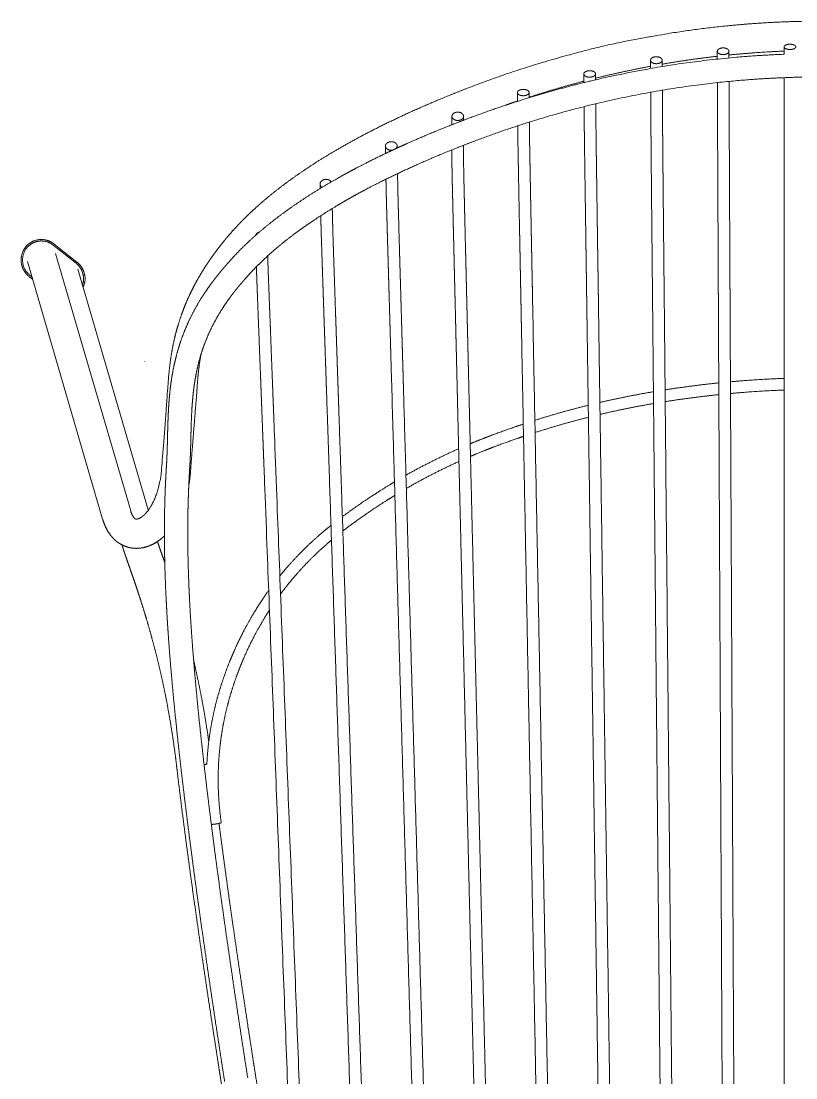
# Model space of a CAD drawing. Header units: centimetres. Extents: x 74334 to 208029, y -167 to 158206.
# Drawn here: x 74334 to 100882, y 122019 to 158206 of the extents above; entities that cross this region are included whole.
import ezdxf

# ---------------------------------------------------------------- set-up
doc = ezdxf.new("R2010")
doc.units = ezdxf.units.CM
doc.header["$LTSCALE"] = 1000
doc.layers.add('2D Drawing', color=7, linetype='Continuous', lineweight=18)

# ---------------------------------------------------------------- blocks, each defined once
blk = doc.blocks.new('Gruppo')
at = {"layer": '2D Drawing'}
for p, q in [((-40613, 77968), (-40613, 78222)), ((-40613, 76257), (-40613, 77167)), ((-40613, 26573), (-40613, 76257)), ((-65657, 71429), (-64877, 70813)), ((-64846, 70852), (-65626, 71468)), ((-65585, 71147), (-63006, 62330)), ((-63966, 62050), (-66544, 70866)), ((-64819, 70605), (-62404, 62362)), ((-66480, 70351), (-66368, 70263)), ((-66392, 70346), (-66449, 70391))]:
    blk.add_line(p, q, dxfattribs=at)
at = {"layer": '2D Drawing', "flags": 128}
for points in [[(-45093, 66411, 0.000536), (-45167, 66399)], [(-61950, 63784, 0.000964), (-61950, 63783)], [(-55700, 61670, 0.000954), (-55736, 61643)]]:
    blk.add_lwpolyline(points, format="xyb", dxfattribs=at)
at = {"layer": '2D Drawing'}
for points in [[(-51520, 76785), (-50068, 77350), (-47062, 78218), (-44761, 78658), (-43219, 78879), (-41670, 79028), (-40116, 79103), (-38560, 79103), (-37006, 79028), (-35457, 78879), (-33915, 78658), (-32384, 78365), (-30866, 78002), (-29365, 77569), (-27883, 77068), (-27156, 76785)], [(-42704, 78186), (-42722, 78186), (-42779, 78180), (-42849, 78154), (-42894, 78114), (-42904, 78082), (-42904, 78072)], [(-42704, 78186), (-42690, 78186), (-42645, 78182), (-42585, 78165), (-42538, 78138), (-42517, 78112), (-42512, 78104)], [(-40413, 78311), (-40430, 78311), (-40487, 78307), (-40557, 78286), (-40603, 78255), (-40613, 78230), (-40613, 78222)], [(-40263, 78162), (-40292, 78147), (-40375, 78132), (-40430, 78132), (-40487, 78136), (-40557, 78157), (-40603, 78188), (-40613, 78214), (-40613, 78222)], [(-40413, 78311), (-40398, 78311), (-40350, 78308), (-40288, 78294), (-40241, 78270), (-40221, 78249), (-40218, 78242)], [(-40263, 78162), (-40237, 78175), (-40213, 78207), (-40213, 78226), (-40215, 78236), (-40218, 78242)], [(-51533, 75734), (-50804, 76011), (-49320, 76499), (-47818, 76921), (-46298, 77275), (-44314, 77644), (-41850, 77921), (-40613, 77968)], [(-44993, 77884), (-45010, 77884), (-45067, 77878), (-45137, 77850), (-45183, 77809), (-45193, 77775), (-45193, 77764), (-45193, 77764), (-45193, 77764)], [(-44993, 77884), (-44975, 77884), (-44919, 77878), (-44849, 77851), (-44803, 77809), (-44793, 77776), (-44793, 77765)], [(-42904, 77900), (-43378, 77846), (-44323, 77711), (-44793, 77629)], [(-42896, 78040), (-42900, 78048), (-42904, 78064), (-42904, 78072)], [(-42904, 77802), (-42904, 77868), (-42904, 78002), (-42904, 78072)], [(-42896, 78040), (-42892, 78031), (-42871, 78006), (-42823, 77978), (-42764, 77961), (-42719, 77958), (-42687, 77958), (-42630, 77963), (-42560, 77989), (-42514, 78029), (-42504, 78062), (-42504, 78079), (-42508, 78095), (-42512, 78104)], [(-40613, 78077), (-41086, 78057), (-42032, 77990), (-42504, 77943)], [(-42504, 78072), (-42504, 78013), (-42504, 77898), (-42504, 77842)], [(-45192, 77557), (-45666, 77469), (-46608, 77264), (-47076, 77148)], [(-45184, 77729), (-45189, 77738), (-45193, 77755), (-45193, 77764)], [(-45192, 77479), (-45192, 77516), (-45192, 77589), (-45193, 77660), (-45193, 77729), (-45193, 77764)], [(-45184, 77729), (-45180, 77720), (-45159, 77694), (-45111, 77666), (-45052, 77649), (-45008, 77645), (-44993, 77645), (-44993, 77645), (-44993, 77645)], [(-44993, 77645), (-44961, 77645), (-44892, 77659), (-44863, 77674)], [(-44793, 77765), (-44793, 77765), (-44793, 77765), (-44793, 77742), (-44829, 77691), (-44863, 77674)], [(-44793, 77765), (-44793, 77709), (-44792, 77600), (-44792, 77547)], [(-27427, 74986), (-28139, 75256), (-29589, 75734), (-30691, 76043), (-31428, 76233), (-32170, 76406), (-32916, 76562), (-33665, 76701), (-34415, 76823), (-34980, 76902), (-35358, 76950), (-35735, 76994), (-36114, 77034), (-36681, 77086), (-37439, 77139), (-38009, 77165), (-38388, 77179), (-38673, 77185), (-38863, 77188), (-39053, 77190), (-39243, 77191), (-39433, 77191), (-39623, 77190), (-39813, 77188), (-40003, 77185), (-40288, 77179), (-40667, 77165), (-41236, 77139), (-41994, 77086), (-43130, 76981), (-44637, 76771), (-46134, 76492), (-47619, 76146), (-49087, 75734), (-50537, 75256), (-51249, 74986)], [(-47276, 77406), (-47294, 77406), (-47351, 77401), (-47421, 77375), (-47467, 77336), (-47477, 77304), (-47477, 77287), (-47473, 77272), (-47469, 77264)], [(-47475, 76998), (-47476, 77028), (-47476, 77088), (-47476, 77161), (-47477, 77249), (-47477, 77294)], [(-47077, 77296), (-47077, 77296), (-47077, 77295), (-47077, 77285), (-47087, 77254), (-47133, 77215), (-47203, 77189), (-47260, 77184), (-47292, 77183), (-47337, 77187), (-47397, 77203), (-47444, 77231), (-47465, 77256), (-47469, 77264)], [(-47077, 77296), (-47077, 77306), (-47087, 77337), (-47132, 77376), (-47202, 77401), (-47259, 77406), (-47276, 77406)], [(-47077, 77296), (-47077, 77244), (-47076, 77143), (-47076, 77094)], [(-59745, 71648), (-59650, 71763), (-59444, 71995), (-59263, 72186), (-59115, 72337), (-58996, 72453), (-58911, 72535), (-58742, 72692), (-58478, 72926), (-58198, 73160), (-57902, 73394), (-57610, 73612), (-57325, 73816), (-57026, 74021), (-56714, 74225), (-56388, 74431), (-56047, 74636), (-55692, 74842), (-55321, 75047), (-54935, 75253), (-54534, 75458), (-54116, 75664), (-53682, 75869), (-53231, 76074), (-52763, 76278), (-52277, 76483), (-51774, 76686), (-51521, 76785)], [(-51520, 76785), (-51520, 76785), (-51521, 76785)], [(-49690, 76736), (-49721, 76720), (-49754, 76676), (-49754, 76647), (-49744, 76616), (-49698, 76578), (-49628, 76554), (-49571, 76549), (-49520, 76549), (-49446, 76563), (-49417, 76578)], [(-49690, 76736), (-49661, 76751), (-49587, 76766), (-49554, 76766)], [(-49354, 76658), (-49354, 76668), (-49364, 76698), (-49409, 76736), (-49479, 76761), (-49536, 76766), (-49554, 76766)], [(-47476, 77046), (-47949, 76923), (-48888, 76648), (-49353, 76497)], [(-44788, 76737), (-44788, 76577), (-44786, 76275), (-44784, 76029), (-44783, 75830), (-44782, 75742)], [(-49752, 76364), (-49860, 76328), (-50076, 76253), (-50183, 76215)], [(-49752, 76356), (-49752, 76395), (-49752, 76476), (-49753, 76552), (-49753, 76621), (-49754, 76656)], [(-49354, 76658), (-49354, 76658), (-49354, 76658), (-49354, 76638), (-49386, 76594), (-49417, 76578)], [(-49354, 76658), (-49353, 76613), (-49353, 76524), (-49353, 76481)], [(-45182, 75739), (-45182, 75759), (-45182, 75802), (-45183, 75896), (-45184, 76051), (-45186, 76258), (-45187, 76526), (-45188, 76668)], [(-47468, 75919), (-47468, 75980), (-47469, 76109), (-47470, 76175)], [(-47071, 76273), (-47070, 76181), (-47068, 76005), (-47068, 75922)], [(-53919, 74738), (-53808, 74789), (-53586, 74890), (-53242, 75042), (-52775, 75241), (-52289, 75440), (-51786, 75638), (-51533, 75734)], [(-51999, 75554), (-51999, 75625), (-51998, 75771), (-51997, 75845)], [(-51997, 75845), (-51997, 75857), (-51987, 75898), (-51941, 75947), (-51871, 75979), (-51815, 75986), (-51797, 75986)], [(-51681, 75727), (-51707, 75713), (-51769, 75700), (-51815, 75701), (-51872, 75708), (-51942, 75741), (-51987, 75791), (-51997, 75831), (-51997, 75844), (-51997, 75845), (-51997, 75845)], [(-51610, 75891), (-51615, 75901), (-51637, 75931), (-51696, 75971), (-51770, 75986), (-51797, 75986)], [(-51681, 75727), (-51661, 75737), (-51613, 75778), (-51598, 75827), (-51597, 75842)], [(-51610, 75891), (-51603, 75879), (-51597, 75854), (-51597, 75842), (-51597, 75842), (-51597, 75842)], [(-51597, 75842), (-51598, 75808), (-51598, 75742), (-51598, 75709)], [(-49345, 75645), (-49345, 75625), (-49345, 75585), (-49345, 75565)], [(-47459, 75198), (-47460, 75237), (-47461, 75314), (-47462, 75410), (-47464, 75581), (-47466, 75764), (-47467, 75851), (-47467, 75895), (-47468, 75919)], [(-47068, 75922), (-47067, 75899), (-47067, 75855), (-47066, 75809), (-47066, 75762), (-47065, 75689), (-47064, 75592), (-47062, 75456), (-47060, 75286), (-47059, 75203)], [(-49730, 74609), (-49732, 74703), (-49737, 74994), (-49742, 75317), (-49743, 75457), (-49744, 75497), (-49744, 75517)], [(-49345, 75565), (-49344, 75533), (-49344, 75472), (-49343, 75410), (-49342, 75346), (-49340, 75180), (-49336, 74933), (-49333, 74765), (-49331, 74665), (-49330, 74616)], [(-51249, 74986), (-51498, 74892), (-51991, 74697), (-52467, 74503), (-52924, 74308), (-53364, 74113), (-53788, 73918), (-54194, 73723), (-54584, 73529), (-54887, 73371), (-55107, 73254), (-55285, 73157), (-55423, 73080), (-55658, 72948), (-55986, 72755), (-56298, 72564), (-56596, 72373), (-56881, 72183), (-57151, 71995), (-57427, 71793), (-57705, 71579), (-57967, 71366), (-58212, 71154), (-58442, 70944), (-58657, 70736), (-58857, 70529), (-59043, 70324), (-59129, 70224)], [(-54276, 74825), (-54276, 74826), (-54276, 74826), (-54276, 74840), (-54266, 74881), (-54221, 74933), (-54150, 74966), (-54094, 74974), (-54049, 74974), (-53960, 74956), (-53899, 74901), (-53889, 74880)], [(-59734, 70747), (-59639, 70858), (-59436, 71082), (-59217, 71307), (-58985, 71532), (-58738, 71758), (-58475, 71984), (-58196, 72210), (-57901, 72437), (-57610, 72650), (-57326, 72847), (-57029, 73046), (-56718, 73245), (-56393, 73444), (-56053, 73643), (-55810, 73780), (-55670, 73858), (-55486, 73959), (-55257, 74080), (-54944, 74243), (-54543, 74443), (-54236, 74590), (-54025, 74689), (-53919, 74738)], [(-54273, 74572), (-54274, 74634), (-54275, 74761), (-54276, 74825)], [(-54276, 74825), (-54276, 74813), (-54270, 74788), (-54263, 74776)], [(-54076, 74682), (-54103, 74681), (-54192, 74699), (-54253, 74755), (-54263, 74776)], [(-54033, 74685), (-54044, 74683), (-54066, 74682), (-54076, 74682)], [(-53919, 74738), (-53897, 74759), (-53876, 74807), (-53876, 74841), (-53882, 74867), (-53889, 74880)], [(-53876, 74830), (-53876, 74812), (-53875, 74776), (-53875, 74758)], [(-51991, 73793), (-51993, 73888), (-51996, 74095), (-51999, 74320), (-52000, 74563), (-52001, 74693)], [(-51601, 74851), (-51601, 74810), (-51601, 74731), (-51600, 74563), (-51599, 74323), (-51596, 74100), (-51593, 73895), (-51591, 73802)], [(-53862, 73882), (-53859, 73730), (-53854, 73450), (-53849, 73221), (-53844, 73032), (-53842, 72946)], [(-56515, 73521), (-56515, 73521), (-56515, 73522), (-56515, 73540), (-56498, 73600), (-56443, 73648), (-56421, 73659)], [(-56452, 73407), (-56483, 73430), (-56514, 73492), (-56515, 73521)], [(-56512, 73371), (-56513, 73408), (-56514, 73483), (-56515, 73521)], [(-56316, 73685), (-56341, 73684), (-56396, 73672), (-56421, 73659)], [(-56315, 73685), (-56315, 73685), (-56316, 73685)], [(-56315, 73685), (-56290, 73685), (-56208, 73668), (-56147, 73615), (-56135, 73595)], [(-54242, 72935), (-54244, 73022), (-54249, 73211), (-54253, 73402), (-54257, 73591), (-54259, 73690)], [(-56482, 72041), (-56485, 72136), (-56490, 72335), (-56492, 72439)], [(-56098, 72686), (-56094, 72516), (-56086, 72199), (-56082, 72052)], [(-56453, 71095), (-56456, 71206), (-56464, 71433), (-56469, 71581), (-56471, 71646), (-56473, 71710), (-56475, 71773), (-56476, 71836), (-56478, 71897), (-56480, 71956), (-56481, 72012), (-56482, 72041)], [(-56082, 72052), (-56082, 72023), (-56080, 71967), (-56078, 71909), (-56077, 71848), (-56072, 71687), (-56064, 71437), (-56058, 71263), (-56055, 71160), (-56053, 71108)], [(-58719, 71773), (-58712, 71791), (-58676, 71843), (-58614, 71876), (-58593, 71882)], [(-65626, 71468), (-65673, 71506), (-65830, 71594), (-66069, 71635), (-66307, 71593), (-66517, 71472), (-66672, 71287), (-66757, 71061), (-66762, 70820), (-66708, 70648), (-66681, 70595)], [(-66449, 70391), (-66515, 70442), (-66671, 70642), (-66729, 70976), (-66620, 71297), (-66432, 71467), (-66358, 71505)], [(-65657, 71429), (-65693, 71458), (-65814, 71530), (-65996, 71577), (-66183, 71571), (-66316, 71526), (-66358, 71505)], [(-61794, 65774), (-61729, 66613), (-61708, 66901), (-61680, 67195), (-61642, 67496), (-61594, 67802), (-61533, 68113), (-61476, 68351), (-61434, 68510), (-61366, 68749), (-61258, 69074), (-61162, 69323), (-61093, 69489), (-61019, 69656), (-60940, 69824), (-60856, 69993), (-60766, 70163), (-60669, 70334), (-60567, 70505), (-60459, 70678), (-60345, 70852), (-60224, 71027), (-60096, 71203), (-59962, 71380), (-59820, 71557), (-59745, 71648)], [(-58310, 71065), (-58308, 70994), (-58304, 70859), (-58302, 70794)], [(-66681, 70595), (-66645, 70524), (-66543, 70400), (-66480, 70351)], [(-64660, 70060), (-64642, 70109), (-64613, 70264), (-64640, 70474), (-64729, 70665), (-64836, 70781), (-64877, 70813)], [(-64650, 70613), (-64686, 70682), (-64785, 70804), (-64846, 70852)], [(-64650, 70613), (-64613, 70541), (-64553, 70300), (-64603, 70057), (-64637, 69983)], [(-61778, 63901), (-61773, 63993), (-61764, 64175), (-61757, 64359), (-61751, 64545), (-61746, 64734), (-61742, 64925), (-61737, 65118), (-61731, 65314), (-61723, 65531), (-61712, 65778), (-61699, 65981), (-61687, 66140), (-61670, 66328), (-61648, 66537), (-61620, 66749), (-61587, 66963), (-61547, 67180), (-61501, 67398), (-61448, 67618), (-61387, 67841), (-61317, 68065), (-61239, 68291), (-61150, 68518), (-61052, 68747), (-60943, 68978), (-60823, 69210), (-60691, 69443), (-60547, 69677), (-60428, 69856), (-60347, 69974), (-60262, 70093), (-60173, 70211), (-60082, 70330), (-59986, 70450), (-59888, 70569), (-59787, 70687), (-59734, 70747)], [(-58680, 70168), (-58683, 70241), (-58688, 70388), (-58692, 70504), (-58695, 70587), (-58698, 70645), (-58699, 70676), (-58699, 70692)], [(-59132, 70220), (-59181, 70164), (-59275, 70055), (-59366, 69945), (-59452, 69837), (-59536, 69728), (-59616, 69621), (-59693, 69514), (-59766, 69407), (-59873, 69246), (-60002, 69036), (-60119, 68828), (-60226, 68622), (-60323, 68418), (-60410, 68215), (-60488, 68014), (-60557, 67814), (-60619, 67616), (-60673, 67418), (-60721, 67222), (-60762, 67026), (-60798, 66831), (-60828, 66636), (-60853, 66443), (-60874, 66249), (-60890, 66075), (-60901, 65926), (-60913, 65734), (-60924, 65498), (-60932, 65288), (-60937, 65097), (-60942, 64905), (-60946, 64714), (-60951, 64523), (-60957, 64331), (-60964, 64140), (-60974, 63949), (-60980, 63851)], [(-60597, 67687), (-60606, 67637), (-60623, 67539), (-60653, 67353), (-60686, 67083), (-60712, 66813), (-60731, 66544), (-60738, 66409)], [(-62526, 67438), (-62526, 67440), (-62522, 67443), (-62519, 67445)], [(-44694, 66476), (-44236, 66548), (-43316, 66667), (-42854, 66714)], [(-42455, 66752), (-41995, 66794), (-41074, 66852), (-40613, 66869)], [(-60739, 66395), (-60793, 65747), (-60900, 64404), (-60953, 63709)], [(-46929, 66044), (-46491, 66146), (-45610, 66323), (-45167, 66399)], [(-42853, 66312), (-43313, 66264), (-44233, 66144), (-44690, 66072)], [(-40613, 66469), (-41073, 66452), (-41994, 66393), (-42453, 66351)], [(-49155, 65432), (-48703, 65576), (-47788, 65834), (-47327, 65948)], [(-45100, 66005), (-45559, 65927), (-46470, 65741), (-46923, 65635)], [(-45090, 66006), (-45095, 66006), (-45100, 66005)], [(-45100, 66005), (-45100, 66005), (-45100, 66005), (-45100, 66005)], [(-47321, 65537), (-47782, 65422), (-48695, 65160), (-49147, 65015)], [(-50812, 64853), (-50500, 64972), (-49870, 65198), (-49553, 65303)], [(-51372, 64629), (-51233, 64687), (-50953, 64799), (-50812, 64853)], [(-49545, 64884), (-49828, 64788), (-50390, 64586), (-50669, 64479)], [(-53573, 63552), (-53133, 63801), (-52230, 64254), (-51768, 64459)], [(-50669, 64479), (-50843, 64412), (-51190, 64272), (-51362, 64199)], [(-59787, 42792), (-59833, 43084), (-59923, 43669), (-60010, 44243), (-60096, 44804), (-60178, 45355), (-60259, 45895), (-60337, 46423), (-60412, 46941), (-60485, 47449), (-60556, 47945), (-60625, 48432), (-60692, 48909), (-60756, 49376), (-60818, 49832), (-60878, 50280), (-60936, 50718), (-60992, 51146), (-61045, 51566), (-61097, 51977), (-61147, 52378), (-61194, 52772), (-61240, 53156), (-61284, 53533), (-61326, 53901), (-61366, 54261), (-61404, 54614), (-61458, 55124), (-61525, 55785), (-61569, 56265), (-61597, 56574), (-61636, 57025), (-61683, 57605), (-61713, 58023), (-61731, 58294), (-61749, 58560), (-61764, 58820), (-61778, 59075), (-61791, 59325), (-61803, 59570), (-61813, 59809), (-61827, 60166), (-61839, 60617), (-61845, 60939), (-61848, 61153), (-61850, 61363), (-61850, 61569), (-61850, 61879), (-61845, 62270), (-61838, 62550), (-61833, 62738), (-61827, 62923), (-61820, 63106), (-61812, 63286), (-61803, 63465), (-61794, 63641), (-61784, 63816), (-61778, 63901)], [(-60980, 63851), (-60985, 63768), (-60995, 63597), (-61004, 63424), (-61013, 63250), (-61020, 63073), (-61027, 62894), (-61033, 62713), (-61039, 62530), (-61043, 62344), (-61046, 62155), (-61049, 61963), (-61050, 61768), (-61050, 61569), (-61050, 61367), (-61048, 61162), (-61045, 60952), (-61039, 60636), (-61027, 60192), (-61014, 59841), (-61004, 59605), (-60992, 59364), (-60980, 59118), (-60966, 58867), (-60950, 58610), (-60933, 58347), (-60915, 58079), (-60885, 57666), (-60839, 57092), (-60800, 56645), (-60773, 56338), (-60728, 55862), (-60663, 55206), (-60609, 54699), (-60571, 54349), (-60531, 53990), (-60489, 53624), (-60446, 53250), (-60400, 52867), (-60353, 52476), (-60303, 52076), (-60252, 51667), (-60198, 51249), (-60143, 50822), (-60085, 50385), (-60025, 49939), (-59963, 49484), (-59899, 49019), (-59833, 48543), (-59764, 48058), (-59694, 47562), (-59620, 47056), (-59545, 46539), (-59467, 46012), (-59387, 45473), (-59304, 44924), (-59219, 44363), (-59132, 43791), (-59042, 43207), (-58997, 42915)], [(-60953, 63709), (-60961, 63601), (-60985, 63387), (-61005, 63264), (-61011, 63228), (-61015, 63209)], [(-51758, 64025), (-52219, 63816), (-53121, 63353), (-53560, 63099)], [(-55752, 62132), (-55502, 62318), (-54991, 62675), (-54542, 62969), (-54160, 63208), (-53966, 63324)], [(-53953, 62864), (-54094, 62778), (-54373, 62602), (-54816, 62311), (-55411, 61891), (-55700, 61670)], [(-63571, 61360), (-63604, 61392), (-63665, 61460), (-63740, 61556), (-63819, 61686), (-63887, 61825), (-63944, 61974), (-63966, 62050)], [(-57894, 60103), (-57815, 60201), (-57653, 60392), (-57448, 60623), (-57195, 60888), (-56933, 61146), (-56662, 61397), (-56429, 61599), (-56239, 61756), (-56142, 61833)], [(-55700, 61671), (-55700, 61670), (-55700, 61670), (-55700, 61670)], [(-61850, 61473), (-61860, 61464), (-61879, 61446), (-61944, 61388), (-62059, 61300), (-62180, 61223), (-62307, 61158), (-62430, 61111), (-62548, 61077), (-62608, 61066)], [(-62087, 61282), (-62086, 61278), (-62083, 61270), (-62066, 61219), (-62029, 61110), (-61988, 60990), (-61942, 60858), (-61898, 60733), (-61858, 60620), (-61837, 60560)], [(-56125, 61330), (-56296, 61187), (-56625, 60888), (-56910, 60608), (-57153, 60352), (-57429, 60042), (-57729, 59673), (-57871, 59482)], [(-59527, 57381), (-59453, 57553), (-59295, 57894), (-59128, 58227), (-58951, 58552), (-58723, 58942), (-58432, 59389), (-58276, 59605)], [(-58250, 58935), (-58318, 58830), (-58449, 58618), (-58694, 58199), (-59017, 57555), (-59159, 57224)], [(-60848, 57207), (-60813, 57057), (-60745, 56753), (-60677, 56436), (-60611, 56108), (-60547, 55771), (-60485, 55425), (-60425, 55069), (-60369, 54705), (-60340, 54498), (-60333, 54450), (-60329, 54425)], [(-60395, 53662), (-60384, 53883), (-60344, 54324), (-60290, 54724), (-60229, 55084), (-60156, 55442), (-60070, 55799), (-59971, 56154), (-59860, 56507), (-59736, 56859), (-59600, 57208), (-59527, 57381)], [(-59159, 57224), (-59230, 57057), (-59361, 56720), (-59480, 56381), (-59587, 56040), (-59682, 55698), (-59765, 55355), (-59836, 55010), (-59894, 54664), (-59941, 54316), (-59975, 53967), (-59998, 53615), (-60008, 53263), (-60005, 52728), (-59952, 52012), (-59903, 51657)], [(-59985, 43277), (-60045, 43665), (-60165, 44443), (-60280, 45201), (-60391, 45938), (-60497, 46655), (-60599, 47353), (-60697, 48032), (-60791, 48693), (-60881, 49335), (-60967, 49960), (-61049, 50567), (-61128, 51157), (-61202, 51731), (-61273, 52288), (-61341, 52830), (-61404, 53356), (-61435, 53618)], [(-60490, 53634), (-60465, 53640), (-60416, 53654), (-60394, 53662)], [(-59912, 51649), (-59917, 51646), (-59938, 51639), (-59984, 51627), (-60041, 51616), (-60084, 51609), (-60134, 51602), (-60213, 51595), (-60242, 51594)], [(-59979, 51628), (-59940, 51330), (-59861, 50732), (-59778, 50122), (-59693, 49500), (-59603, 48860), (-59509, 48203), (-59412, 47526), (-59310, 46830), (-59204, 46115), (-59093, 45380), (-58979, 44624), (-58859, 43849), (-58799, 43461)], [(-59912, 51649), (-59907, 51651), (-59903, 51655), (-59903, 51657)], [(-58440, 34279), (-58465, 34416), (-58516, 34691), (-58567, 34969), (-58618, 35250), (-58669, 35531), (-58721, 35813), (-58873, 36655), (-59122, 38060), (-59292, 39044), (-59388, 39608), (-59483, 40171), (-59577, 40735), (-59670, 41299), (-59761, 41864), (-59852, 42429), (-59941, 42994), (-59985, 43277)]]:
    blk.add_open_spline(points, degree=2, dxfattribs=at)
for points, knots in [([(-42899, 76139), (-42899, 76231), (-42900, 76322), (-42900, 76418), (-42901, 76633), (-42902, 76870), (-42902, 76998)], [0, 0, 0, 0.241559, 0.241559, 0.494372, 0.747186, 1, 1, 1]), ([(-42503, 77039), (-42503, 77025), (-42502, 77011), (-42502, 76970), (-42502, 76929), (-42502, 76861), (-42501, 76631), (-42500, 76420), (-42500, 76324), (-42499, 76232), (-42499, 76140)], [0, 0, 0, 0.042606, 0.042606, 0.168887, 0.168887, 0.378992, 0.589096, 0.799201, 0.799201, 1, 1, 1]), ([(-42663, 26663), (-42762, 47257), (-42860, 67851), (-42861, 67987), (-42861, 68123), (-42861, 68166), (-42862, 68209), (-42862, 68278), (-42862, 68348), (-42863, 68487), (-42864, 68627), (-42864, 68779), (-42865, 68931), (-42866, 69018), (-42866, 69105), (-42866, 69170), (-42867, 69235), (-42867, 69356), (-42868, 69478), (-42869, 69680), (-42870, 69882), (-42871, 70120), (-42872, 70358), (-42873, 70627), (-42875, 70895), (-42876, 71256), (-42878, 71617), (-42880, 72017), (-42882, 72417), (-42884, 72742), (-42885, 73068), (-42886, 73355), (-42888, 73642), (-42889, 73943), (-42892, 74580), (-42895, 75253), (-42896, 75496), (-42897, 75683), (-42898, 75871), (-42899, 76005), (-42899, 76139)], [0, 0, 0, 0.830723, 0.830723, 0.836212, 0.836212, 0.837944, 0.837944, 0.840748, 0.840748, 0.846388, 0.846388, 0.852507, 0.852507, 0.856031, 0.856031, 0.858639, 0.858639, 0.863553, 0.863553, 0.871691, 0.871691, 0.8813, 0.8813, 0.892127, 0.892127, 0.906687, 0.906687, 0.922823, 0.922823, 0.935949, 0.935949, 0.947535, 0.947535, 0.959658, 0.971781, 0.983904, 0.983904, 0.99329, 0.99329, 1, 1, 1]), ([(-42499, 76140), (-42499, 76006), (-42498, 75872), (-42497, 75685), (-42496, 75497), (-42495, 75255), (-42492, 74581), (-42490, 74024), (-42486, 73340), (-42485, 73022), (-42484, 72757), (-42482, 72493), (-42481, 72227), (-42480, 71962), (-42478, 71622), (-42476, 71281), (-42475, 70971), (-42473, 70661), (-42472, 70429), (-42471, 70197), (-42470, 69993), (-42469, 69788), (-42468, 69615), (-42468, 69442), (-42467, 69336), (-42467, 69229), (-42466, 69168), (-42466, 69107), (-42466, 69020), (-42465, 68933), (-42464, 68781), (-42464, 68629), (-42463, 68489), (-42462, 68350), (-42462, 68280), (-42462, 68210), (-42461, 68168), (-42461, 68125), (-42362, 47395), (-42263, 26664)], [0, 0, 0, 0.007071, 0.007071, 0.016962, 0.016962, 0.029737, 0.042512, 0.055287, 0.068062, 0.068062, 0.078705, 0.078705, 0.089362, 0.089362, 0.103063, 0.103063, 0.115535, 0.115535, 0.124845, 0.124845, 0.133082, 0.133082, 0.140025, 0.140025, 0.144305, 0.144305, 0.146761, 0.146761, 0.150272, 0.150272, 0.156372, 0.156372, 0.161993, 0.161993, 0.164788, 0.164788, 0.166515, 0.166515, 1, 1, 1]), ([(-44713, 26594), (-44888, 44903), (-45063, 63213), (-45076, 64572), (-45089, 65932), (-45098, 66897), (-45107, 67862), (-45110, 68143), (-45113, 68424), (-45118, 68986), (-45123, 69549), (-45129, 70143), (-45135, 70737), (-45139, 71189), (-45144, 71641), (-45148, 72055), (-45152, 72470), (-45156, 72893), (-45162, 73573), (-45167, 74022), (-45171, 74462), (-45174, 74855), (-45177, 75192), (-45180, 75457), (-45181, 75644), (-45182, 75739)], [0, 0, 0, 0.695645, 0.695645, 0.747306, 0.747306, 0.783963, 0.783963, 0.794636, 0.794636, 0.816017, 0.816017, 0.838581, 0.838581, 0.855751, 0.855751, 0.8715, 0.8715, 0.887562, 0.903625, 0.919687, 0.93575, 0.951812, 0.967875, 0.983937, 1, 1, 1]), ([(-44782, 75742), (-44781, 75647), (-44780, 75460), (-44777, 75195), (-44774, 74858), (-44771, 74466), (-44767, 74026), (-44762, 73577), (-44756, 72896), (-44752, 72474), (-44748, 72059), (-44744, 71645), (-44739, 71193), (-44735, 70741), (-44729, 70147), (-44723, 69553), (-44718, 68990), (-44713, 68428), (-44710, 68147), (-44707, 67866), (-44696, 66650), (-44567, 53222), (-44451, 41010), (-44382, 33805), (-44313, 26599)], [0, 0, 0, 0.016062, 0.032125, 0.048187, 0.064249, 0.080312, 0.096374, 0.112437, 0.128499, 0.128499, 0.144248, 0.144248, 0.161418, 0.161418, 0.183983, 0.183983, 0.205365, 0.205365, 0.216039, 0.216039, 0.262234, 0.726228, 0.726228, 1, 1, 1]), ([(-46762, 26546), (-46912, 36990), (-47170, 54970), (-47278, 62507), (-47295, 63691), (-47312, 64874), (-47318, 65336), (-47325, 65798), (-47336, 66540), (-47346, 67281), (-47347, 67360), (-47349, 67439), (-47350, 67559), (-47352, 67679), (-47354, 67806), (-47356, 67933), (-47358, 68085), (-47360, 68236), (-47362, 68398), (-47365, 68560), (-47367, 68699), (-47369, 68838), (-47371, 68973), (-47373, 69108), (-47375, 69250), (-47377, 69392), (-47379, 69566), (-47382, 69740), (-47385, 69986), (-47389, 70232), (-47394, 70583), (-47399, 70934), (-47405, 71346), (-47410, 71713), (-47415, 72063), (-47420, 72413), (-47425, 72747), (-47438, 73635), (-47446, 74234), (-47450, 74482), (-47453, 74753), (-47457, 75048), (-47459, 75198)], [0, 0, 0, 0.413554, 0.712019, 0.712019, 0.75888, 0.75888, 0.777173, 0.777173, 0.806544, 0.806544, 0.809658, 0.809658, 0.814417, 0.814417, 0.819449, 0.819449, 0.825448, 0.825448, 0.831865, 0.831865, 0.837368, 0.837368, 0.842715, 0.842715, 0.848335, 0.848335, 0.855216, 0.855216, 0.864966, 0.864966, 0.878862, 0.878862, 0.895184, 0.895184, 0.910781, 0.910781, 0.92565, 0.94052, 0.95539, 0.97026, 0.98513, 1, 1, 1]), ([(-47059, 75203), (-47057, 75053), (-47053, 74758), (-47050, 74488), (-47046, 74240), (-47040, 73800), (-47027, 72890), (-47021, 72476), (-47017, 72150), (-47012, 71824), (-47008, 71549), (-47004, 71275), (-46999, 70943), (-46994, 70611), (-46990, 70310), (-46985, 70009), (-46982, 69783), (-46979, 69558), (-46976, 69360), (-46973, 69163), (-46971, 68998), (-46969, 68834), (-46967, 68697), (-46965, 68559), (-46962, 68401), (-46960, 68242), (-46958, 68091), (-46956, 67939), (-46954, 67812), (-46952, 67685), (-46950, 67565), (-46949, 67445), (-46939, 66771), (-46929, 66097), (-46917, 65263), (-46763, 54534), (-46622, 44639), (-46548, 39496), (-46474, 34352), (-46418, 30453), (-46362, 26554)], [0, 0, 0, 0.016256, 0.032512, 0.048769, 0.065025, 0.081281, 0.097537, 0.097537, 0.110363, 0.110363, 0.121157, 0.121157, 0.134197, 0.134197, 0.146034, 0.146034, 0.15489, 0.15489, 0.162657, 0.162657, 0.169113, 0.169113, 0.174516, 0.174516, 0.18075, 0.18075, 0.186704, 0.186704, 0.191699, 0.191699, 0.196423, 0.196423, 0.222905, 0.222905, 0.2557, 0.64459, 0.64459, 0.846763, 0.846763, 1, 1, 1]), ([(-48814, 26622), (-49199, 46770), (-49584, 66919), (-49588, 67118), (-49592, 67317), (-49594, 67465), (-49597, 67612), (-49600, 67778), (-49604, 67944), (-49606, 68091), (-49609, 68238), (-49611, 68321), (-49612, 68404), (-49614, 68464), (-49615, 68524), (-49617, 68632), (-49619, 68740), (-49622, 68916), (-49626, 69091), (-49629, 69294), (-49633, 69497), (-49638, 69725), (-49642, 69954), (-49648, 70263), (-49654, 70572), (-49661, 70935), (-49667, 71258), (-49673, 71542), (-49678, 71826), (-49683, 72070), (-49694, 72628), (-49702, 73067), (-49708, 73365), (-49713, 73670), (-49719, 73980), (-49724, 74255), (-49728, 74490), (-49730, 74609)], [0, 0, 0, 0.810506, 0.810506, 0.81851, 0.81851, 0.82445, 0.82445, 0.831124, 0.831124, 0.83703, 0.83703, 0.840377, 0.840377, 0.84278, 0.84278, 0.847138, 0.847138, 0.854182, 0.854182, 0.862358, 0.862358, 0.871541, 0.871541, 0.883973, 0.883973, 0.898583, 0.898583, 0.911424, 0.911424, 0.922496, 0.933568, 0.94464, 0.955712, 0.966784, 0.977856, 0.988928, 1, 1, 1]), ([(-49330, 74616), (-49328, 74497), (-49324, 74262), (-49319, 73988), (-49313, 73678), (-49308, 73373), (-49302, 73074), (-49291, 72501), (-49284, 72102), (-49277, 71757), (-49270, 71413), (-49265, 71122), (-49259, 70831), (-49253, 70518), (-49247, 70205), (-49241, 69922), (-49236, 69639), (-49232, 69428), (-49228, 69217), (-49224, 69030), (-49221, 68843), (-49218, 68686), (-49215, 68530), (-49212, 68397), (-49210, 68264), (-49207, 68108), (-49204, 67952), (-49200, 67786), (-49197, 67620), (-49194, 67472), (-49192, 67325), (-48803, 46977), (-48414, 26629)], [0, 0, 0, 0.015631, 0.031262, 0.046893, 0.062525, 0.078156, 0.093787, 0.109418, 0.109418, 0.122904, 0.122904, 0.134309, 0.134309, 0.14656, 0.14656, 0.157644, 0.157644, 0.16592, 0.16592, 0.173237, 0.173237, 0.179381, 0.179381, 0.184587, 0.184587, 0.190695, 0.190695, 0.197193, 0.197193, 0.202977, 0.202977, 1, 1, 1]), ([(-50864, 26614), (-50908, 28466), (-50952, 30318), (-50983, 31617), (-51014, 32915), (-51039, 33951), (-51064, 34987), (-51101, 36558), (-51139, 38130), (-51171, 39466), (-51203, 40803), (-51239, 42322), (-51275, 43841), (-51295, 44661), (-51314, 45481), (-51471, 52030), (-51627, 58579), (-51671, 60392), (-51714, 62206), (-51730, 62886), (-51747, 63566), (-51757, 63989), (-51767, 64412), (-51770, 64555), (-51774, 64699), (-51780, 64977), (-51787, 65255), (-51791, 65430), (-51795, 65606), (-51799, 65745), (-51802, 65885), (-51811, 66272), (-51821, 66659), (-51822, 66720), (-51823, 66782), (-51826, 66883), (-51828, 66983), (-51832, 67124), (-51835, 67265), (-51839, 67426), (-51843, 67587), (-51846, 67742), (-51850, 67896), (-51853, 68033), (-51857, 68170), (-51861, 68337), (-51865, 68503), (-51869, 68698), (-51874, 68892), (-51879, 69111), (-51884, 69329), (-51892, 69625), (-51899, 69920), (-51907, 70269), (-51915, 70579), (-51920, 70819), (-51926, 71059), (-51930, 71210), (-51934, 71361), (-51937, 71523), (-51941, 71685), (-51946, 71877), (-51958, 72396), (-51968, 72802), (-51974, 73080), (-51981, 73362), (-51987, 73648), (-51991, 73793)], [0, 0, 0, 0.077431, 0.077431, 0.13173, 0.13173, 0.175033, 0.175033, 0.240738, 0.240738, 0.296608, 0.296608, 0.360119, 0.360119, 0.394415, 0.394415, 0.66821, 0.66821, 0.744041, 0.744041, 0.772461, 0.772461, 0.79015, 0.79015, 0.796147, 0.796147, 0.807773, 0.807773, 0.815109, 0.815109, 0.820939, 0.820939, 0.837128, 0.837128, 0.839694, 0.839694, 0.843912, 0.843912, 0.849797, 0.849797, 0.856539, 0.856539, 0.862989, 0.862989, 0.868721, 0.868721, 0.875686, 0.875686, 0.883818, 0.883818, 0.892944, 0.892944, 0.905303, 0.905303, 0.919871, 0.919871, 0.931166, 0.931166, 0.938265, 0.938265, 0.945866, 0.945866, 0.954888, 0.96391, 0.972933, 0.981955, 0.990978, 1, 1, 1]), ([(-51591, 73802), (-51587, 73657), (-51581, 73371), (-51574, 73090), (-51568, 72812), (-51562, 72550), (-51556, 72304), (-51547, 71904), (-51534, 71368), (-51529, 71175), (-51525, 71014), (-51521, 70854), (-51517, 70702), (-51514, 70550), (-51508, 70323), (-51503, 70096), (-51496, 69822), (-51490, 69548), (-51484, 69306), (-51478, 69064), (-51473, 68850), (-51468, 68635), (-51462, 68398), (-51456, 68161), (-51450, 67916), (-51445, 67671), (-51440, 67485), (-51436, 67300), (-51432, 67157), (-51429, 67015), (-51426, 66875), (-51422, 66735), (-51420, 66645), (-51418, 66554), (-51410, 66211), (-51402, 65868), (-51399, 65742), (-51396, 65617), (-51392, 65487), (-51389, 65358), (-51384, 65150), (-51379, 64942), (-51377, 64826), (-51374, 64709), (-51358, 64029), (-51304, 61794), (-51161, 55789), (-51054, 51340), (-51002, 49154), (-50950, 46967), (-50886, 44285), (-50822, 41603), (-50803, 40831), (-50785, 40060), (-50766, 39254), (-50746, 38448), (-50711, 36983), (-50676, 35517), (-50645, 34223), (-50614, 32929), (-50556, 30486), (-50498, 28042), (-50481, 27335), (-50464, 26628)], [0, 0, 0, 0.008129, 0.016258, 0.024386, 0.032515, 0.040644, 0.048773, 0.056901, 0.06503, 0.06503, 0.071765, 0.071765, 0.078138, 0.078138, 0.087669, 0.087669, 0.099182, 0.099182, 0.109325, 0.109325, 0.118339, 0.118339, 0.128293, 0.128293, 0.138581, 0.138581, 0.146366, 0.146366, 0.152338, 0.152338, 0.15821, 0.15821, 0.162014, 0.162014, 0.176417, 0.176417, 0.181682, 0.181682, 0.187127, 0.187127, 0.19584, 0.19584, 0.200738, 0.200738, 0.229265, 0.294581, 0.481324, 0.481324, 0.573111, 0.573111, 0.685695, 0.685695, 0.718092, 0.718092, 0.751905, 0.751905, 0.813428, 0.813428, 0.867741, 0.867741, 0.970326, 0.970326, 1, 1, 1]), ([(-52927, 27062), (-53479, 46334), (-54032, 65606), (-54043, 65987), (-54054, 66369), (-54061, 66605), (-54067, 66841), (-54075, 67112), (-54083, 67384), (-54090, 67616), (-54096, 67848), (-54101, 68029), (-54107, 68210), (-54111, 68369), (-54116, 68529), (-54121, 68709), (-54126, 68890), (-54135, 69178), (-54143, 69466), (-54154, 69839), (-54179, 70719), (-54193, 71207), (-54200, 71445), (-54207, 71687), (-54214, 71931), (-54223, 72269), (-54236, 72710), (-54242, 72935)], [0, 0, 0, 0.796782, 0.796782, 0.812545, 0.812545, 0.822301, 0.822301, 0.833529, 0.833529, 0.843134, 0.843134, 0.850602, 0.850602, 0.857195, 0.857195, 0.864659, 0.864659, 0.876566, 0.876566, 0.891995, 0.907425, 0.922854, 0.938283, 0.953712, 0.969142, 0.984571, 1, 1, 1]), ([(-53842, 72946), (-53839, 72825), (-53832, 72584), (-53822, 72238), (-53810, 71794), (-53800, 71457), (-53793, 71218), (-53787, 70984), (-53783, 70868), (-53780, 70753), (-53777, 70638), (-53773, 70525), (-53770, 70412), (-53766, 70278), (-53762, 70145), (-53756, 69921), (-53749, 69697), (-53741, 69404), (-53731, 69076), (-53723, 68798), (-53715, 68521), (-53710, 68315), (-53704, 68108), (-53698, 67925), (-53693, 67742), (-53689, 67587), (-53684, 67432), (-53681, 67307), (-53677, 67182), (-53672, 67009), (-53667, 66836), (-53661, 66619), (-53655, 66403), (-53091, 46738), (-52527, 27074)], [0, 0, 0, 0.005671, 0.011342, 0.017014, 0.022685, 0.028356, 0.034027, 0.039698, 0.039698, 0.045325, 0.045325, 0.050863, 0.050863, 0.057413, 0.057413, 0.068385, 0.068385, 0.082722, 0.082722, 0.094843, 0.094843, 0.103853, 0.103853, 0.111854, 0.111854, 0.118616, 0.118616, 0.124074, 0.124074, 0.131644, 0.131644, 0.141095, 0.141095, 1, 1, 1]), ([(-55027, 28500), (-55641, 46852), (-56255, 65204), (-56259, 65320), (-56263, 65435), (-56268, 65584), (-56273, 65732), (-56281, 65973), (-56289, 66215), (-56297, 66445), (-56304, 66675), (-56310, 66854), (-56316, 67032), (-56322, 67195), (-56327, 67357), (-56333, 67519), (-56338, 67682), (-56343, 67844), (-56349, 68006), (-56355, 68193), (-56361, 68379), (-56372, 68679), (-56382, 68980), (-56396, 69409), (-56411, 69838), (-56426, 70305), (-56443, 70798), (-56449, 70995), (-56453, 71095)], [0, 0, 0, 0.831485, 0.831485, 0.836718, 0.836718, 0.843443, 0.843443, 0.854372, 0.854372, 0.864809, 0.864809, 0.872888, 0.872888, 0.880255, 0.880255, 0.887612, 0.887612, 0.894954, 0.894954, 0.903414, 0.903414, 0.917009, 0.917009, 0.936447, 0.936447, 0.957632, 0.978816, 1, 1, 1]), ([(-56053, 71108), (-56036, 70585), (-56019, 70097), (-56006, 69706), (-55993, 69315), (-55985, 69072), (-55976, 68828), (-55969, 68623), (-55963, 68418), (-55956, 68234), (-55950, 68049), (-55946, 67914), (-55941, 67779), (-55937, 67660), (-55933, 67541), (-55929, 67405), (-55924, 67269), (-55918, 67090), (-55912, 66911), (-55905, 66695), (-55897, 66478), (-55890, 66254), (-55882, 66031), (-55876, 65840), (-55870, 65650), (-55248, 47082), (-54627, 28513)], [0, 0, 0, 0.022937, 0.022937, 0.041309, 0.041309, 0.052747, 0.052747, 0.062388, 0.062388, 0.071057, 0.071057, 0.0774, 0.0774, 0.083005, 0.083005, 0.089391, 0.089391, 0.097795, 0.097795, 0.107974, 0.107974, 0.118484, 0.118484, 0.127424, 0.127424, 1, 1, 1]), ([(-58302, 70794), (-58302, 70776), (-58300, 70740), (-58299, 70702), (-58298, 70663), (-58296, 70601), (-58293, 70519), (-58290, 70438), (-58287, 70358), (-58284, 70285), (-58283, 70251), (-58281, 70217), (-58280, 70183)], [0, 0, 0, 0.100026, 0.200052, 0.300078, 0.400105, 0.500131, 0.600157, 0.700183, 0.800209, 0.900235, 0.900235, 1, 1, 1]), ([(-57253, 32869), (-57854, 48566), (-58454, 64264), (-58463, 64501), (-58472, 64737), (-58479, 64920), (-58486, 65102), (-58495, 65349), (-58505, 65596), (-58514, 65841), (-58523, 66086), (-58531, 66286), (-58539, 66487), (-58546, 66664), (-58552, 66841), (-58558, 66996), (-58564, 67150), (-58572, 67365), (-58581, 67579), (-58592, 67874), (-58634, 68958), (-58648, 69330), (-58658, 69593), (-58668, 69856), (-58674, 70011), (-58680, 70168)], [0, 0, 0, 0.858986, 0.858986, 0.871944, 0.871944, 0.881928, 0.881928, 0.89543, 0.89543, 0.90883, 0.90883, 0.919822, 0.919822, 0.929501, 0.929501, 0.937964, 0.937964, 0.949702, 0.949702, 0.965798, 0.981894, 0.981894, 0.993294, 0.993294, 1, 1, 1]), ([(-58280, 70183), (-58268, 69869), (-58245, 69263), (-58233, 68961), (-58220, 68623), (-58207, 68284), (-58194, 67923), (-58180, 67561), (-58168, 67256), (-58156, 66950), (-58146, 66684), (-58136, 66418), (-58126, 66150), (-58115, 65882), (-58105, 65613), (-58095, 65345), (-58086, 65107), (-58077, 64869), (-57463, 48821), (-56844, 32626), (-56830, 31018)], [0, 0, 0, 0.016042, 0.032084, 0.032084, 0.050045, 0.050045, 0.069224, 0.069224, 0.085431, 0.085431, 0.099548, 0.099548, 0.113787, 0.113787, 0.12803, 0.12803, 0.14066, 0.14066, 0.992152, 1, 1, 1]), ([(-58799, 43461), (-58755, 43179), (-58667, 42617), (-58577, 42055), (-58485, 41493), (-58393, 40931), (-58299, 40370), (-58205, 39808), (-58109, 39247), (-58012, 38687), (-57914, 38126), (-57791, 37426), (-57641, 36587), (-57540, 36027), (-57489, 35746), (-57438, 35466), (-57386, 35185), (-57370, 35094), (-57357, 35028), (-57345, 34961), (-57338, 34920), (-57330, 34878)], [0, 0, 0, 0.05819, 0.116381, 0.174571, 0.232762, 0.290952, 0.349143, 0.407333, 0.465524, 0.523714, 0.581905, 0.640095, 0.698286, 0.756476, 0.814667, 0.872857, 0.931048, 0.931048, 0.973428, 0.973428, 1, 1, 1])]:
    blk.add_open_spline(points, degree=2, knots=knots, dxfattribs=at)
at = {"layer": '2D Drawing', "lineweight": 18}
for points in [[(-62806, 62048), (-62803, 62048), (-62795, 62049), (-62779, 62051), (-62752, 62058), (-62718, 62072), (-62677, 62092), (-62632, 62120), (-62583, 62158), (-62538, 62198), (-62500, 62236), (-62473, 62266), (-62457, 62285), (-62421, 62327), (-62366, 62403), (-62311, 62489), (-62257, 62585), (-62206, 62690), (-62157, 62806), (-62112, 62930), (-62071, 63065), (-62034, 63208), (-62002, 63361), (-61976, 63524), (-61894, 64141), (-61794, 65774)], [(-59787, 42792), (-59833, 43084), (-59923, 43669), (-60010, 44243), (-60096, 44804), (-60178, 45355), (-60259, 45895), (-60337, 46423), (-60412, 46941), (-60485, 47449), (-60556, 47945), (-60625, 48432), (-60692, 48909), (-60756, 49376), (-60818, 49832), (-60878, 50280), (-60936, 50718), (-60992, 51146), (-61045, 51566), (-61097, 51977), (-61147, 52378), (-61194, 52772), (-61240, 53156), (-61284, 53533), (-61326, 53901), (-61366, 54261), (-61404, 54614), (-61458, 55124), (-61525, 55785), (-61569, 56265), (-61597, 56574), (-61637, 57025), (-61683, 57605), (-61713, 58023), (-61732, 58294), (-61749, 58560), (-61764, 58820), (-61778, 59075), (-61791, 59325), (-61803, 59570), (-61813, 59809), (-61827, 60166), (-61839, 60617), (-61845, 60939), (-61848, 61153), (-61850, 61363), (-61850, 61569), (-61850, 61879), (-61845, 62270), (-61838, 62550), (-61833, 62738), (-61827, 62923), (-61820, 63106), (-61812, 63286), (-61803, 63465), (-61794, 63641), (-61784, 63816), (-61778, 63901)], [(-63006, 62330), (-62994, 62290), (-62968, 62221), (-62941, 62166), (-62915, 62124), (-62896, 62100), (-62883, 62086), (-62874, 62077), (-62867, 62071), (-62856, 62062), (-62845, 62056), (-62836, 62052), (-62827, 62049), (-62818, 62048), (-62811, 62048), (-62806, 62048)], [(-62776, 61049), (-62817, 61047), (-62898, 61051), (-63013, 61064), (-63157, 61102), (-63295, 61160), (-63424, 61236), (-63506, 61301), (-63551, 61340), (-63605, 61393), (-63665, 61460), (-63740, 61556), (-63819, 61686), (-63887, 61825), (-63944, 61974), (-63966, 62050)], [(-61435, 53618), (-61457, 53803), (-61505, 54174), (-61557, 54537), (-61612, 54890), (-61670, 55236), (-61730, 55572), (-61792, 55899), (-61856, 56217), (-61922, 56527), (-61990, 56827), (-62058, 57118), (-62128, 57400), (-62198, 57674), (-62268, 57937), (-62339, 58192), (-62409, 58438), (-62478, 58674), (-62547, 58901), (-62615, 59119), (-62682, 59328), (-62747, 59527), (-62810, 59717), (-62871, 59898), (-62930, 60069), (-62986, 60231), (-63040, 60384), (-63090, 60528), (-63137, 60662), (-63181, 60789), (-63221, 60907), (-63257, 61017), (-63290, 61120), (-63304, 61168)], [(-61850, 61473), (-61860, 61464), (-61879, 61446), (-61944, 61388), (-62059, 61300), (-62180, 61223), (-62307, 61158), (-62440, 61107), (-62578, 61070), (-62680, 61055), (-62744, 61050), (-62776, 61049)], [(-61850, 61473), (-61860, 61464), (-61879, 61446), (-61944, 61388), (-62059, 61300), (-62180, 61223), (-62307, 61158), (-62430, 61111), (-62548, 61077), (-62608, 61066)], [(-62087, 61282), (-62086, 61278), (-62083, 61270), (-62066, 61219), (-62029, 61110), (-61988, 60990), (-61942, 60858), (-61898, 60733), (-61858, 60620), (-61837, 60560)], [(-59985, 43277), (-60045, 43665), (-60165, 44443), (-60280, 45201), (-60391, 45938), (-60497, 46655), (-60599, 47353), (-60697, 48032), (-60791, 48693), (-60881, 49335), (-60967, 49960), (-61049, 50567), (-61128, 51157), (-61202, 51731), (-61273, 52288), (-61341, 52830), (-61404, 53356), (-61435, 53618)]]:
    blk.add_open_spline(points, degree=2, dxfattribs=at)

msp = doc.modelspace()

# ---------------------------------------------------------------- block references
at = {"layer": '2D Drawing', "color": 7}
msp.add_blockref('Gruppo', (141094, 79104), dxfattribs=at)

doc.saveas('drawing.dxf')
